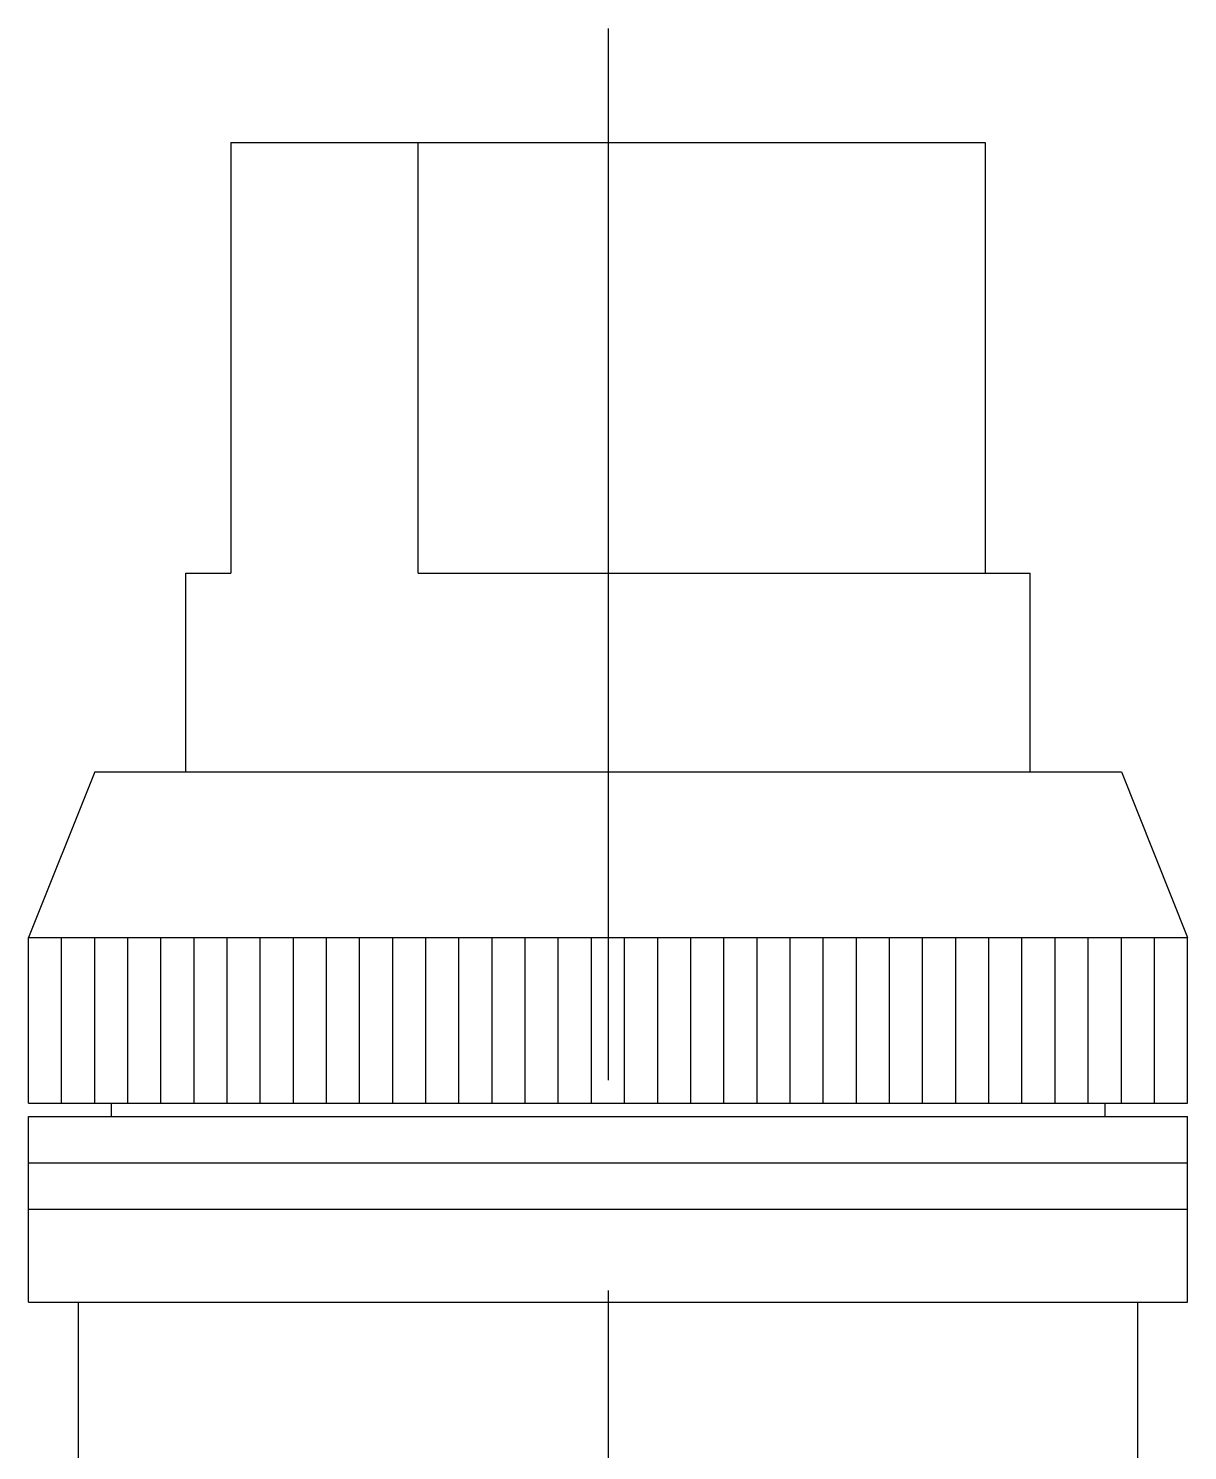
# Model space of a CAD drawing. Extents: x 1 to 262, y 0 to 247.
# Drawn here: x 52.39 to 87.39, y 128.78 to 171.71 of the extents above; entities that cross this region are included whole.
import ezdxf

# ---------------------------------------------------------------- set-up
doc = ezdxf.new("R2010")
doc.units = 0
doc.linetypes.add('CENTER', pattern=[50.8, 31.75, -6.35, 6.35, -6.35])
doc.layers.get('0').update_dxf_attribs({"linetype": 'CONTINUOUS'})
doc.layers.add('CENTER', color=1, linetype='CENTER')

msp = doc.modelspace()

# ---------------------------------------------------------------- linework, layer by layer
at = {"color": 7, "linetype": 'CONTINUOUS'}
for p, q in [((58.499, 168.268), (58.499, 155.268)), ((58.499, 168.268), (64.156, 168.268)), ((64.156, 168.268), (81.277, 168.268)), ((64.156, 155.268), (64.156, 168.268)), ((81.277, 168.268), (81.277, 155.268)), ((57.138, 149.268), (57.138, 155.268)), ((57.138, 155.268), (58.499, 155.268)), ((64.156, 155.268), (82.638, 155.268)), ((82.638, 149.268), (82.638, 155.268)), ((54.388, 149.268), (52.388, 144.268)), ((54.388, 149.268), (85.388, 149.268)), ((85.388, 149.268), (87.388, 144.268)), ((52.388, 144.268), (87.388, 144.268)), ((52.388, 139.268), (52.388, 144.268)), ((53.388, 139.268), (53.388, 144.268)), ((54.388, 139.268), (54.388, 144.268)), ((55.388, 139.268), (55.388, 144.268)), ((56.388, 139.268), (56.388, 144.268)), ((57.388, 139.268), (57.388, 144.268)), ((58.388, 139.268), (58.388, 144.268)), ((59.388, 139.268), (59.388, 144.268)), ((60.388, 139.268), (60.388, 144.268)), ((61.388, 139.268), (61.388, 144.268)), ((62.388, 139.268), (62.388, 144.268)), ((63.388, 139.268), (63.388, 144.268)), ((64.388, 139.268), (64.388, 144.268)), ((65.388, 139.268), (65.388, 144.268)), ((66.388, 139.268), (66.388, 144.268)), ((67.388, 139.268), (67.388, 144.268)), ((68.388, 139.268), (68.388, 144.268)), ((69.388, 139.268), (69.388, 144.268)), ((70.388, 139.268), (70.388, 144.268)), ((71.388, 139.268), (71.388, 144.268)), ((72.388, 139.268), (72.388, 144.268)), ((73.388, 139.268), (73.388, 144.268)), ((74.388, 139.268), (74.388, 144.268)), ((75.388, 139.268), (75.388, 144.268)), ((76.388, 139.268), (76.388, 144.268)), ((77.388, 139.268), (77.388, 144.268)), ((78.388, 139.268), (78.388, 144.268)), ((79.388, 139.268), (79.388, 144.268)), ((80.388, 139.268), (80.388, 144.268)), ((81.388, 139.268), (81.388, 144.268)), ((82.388, 139.268), (82.388, 144.268)), ((83.388, 139.268), (83.388, 144.268)), ((84.388, 139.268), (84.388, 144.268)), ((85.388, 139.268), (85.388, 144.268)), ((86.388, 139.268), (86.388, 144.268)), ((87.388, 139.268), (87.388, 144.268)), ((52.388, 139.268), (87.388, 139.268)), ((54.888, 139.268), (54.888, 138.868)), ((84.888, 139.268), (84.888, 138.868)), ((52.388, 133.268), (52.388, 138.868)), ((52.388, 138.868), (87.388, 138.868)), ((87.388, 133.268), (87.388, 138.868)), ((52.388, 137.468), (87.388, 137.468)), ((52.388, 136.068), (87.388, 136.068)), ((52.388, 133.268), (87.388, 133.268)), ((53.888, 133.268), (53.888, 117.268)), ((85.888, 117.268), (85.888, 133.268))]:
    msp.add_line(p, q, dxfattribs=at)
at = {"layer": 'CENTER', "color": 1, "linetype": 'CENTER'}
msp.add_line((69.888, 171.712), (69.888, 49.251), dxfattribs=at)

doc.saveas('drawing.dxf')
